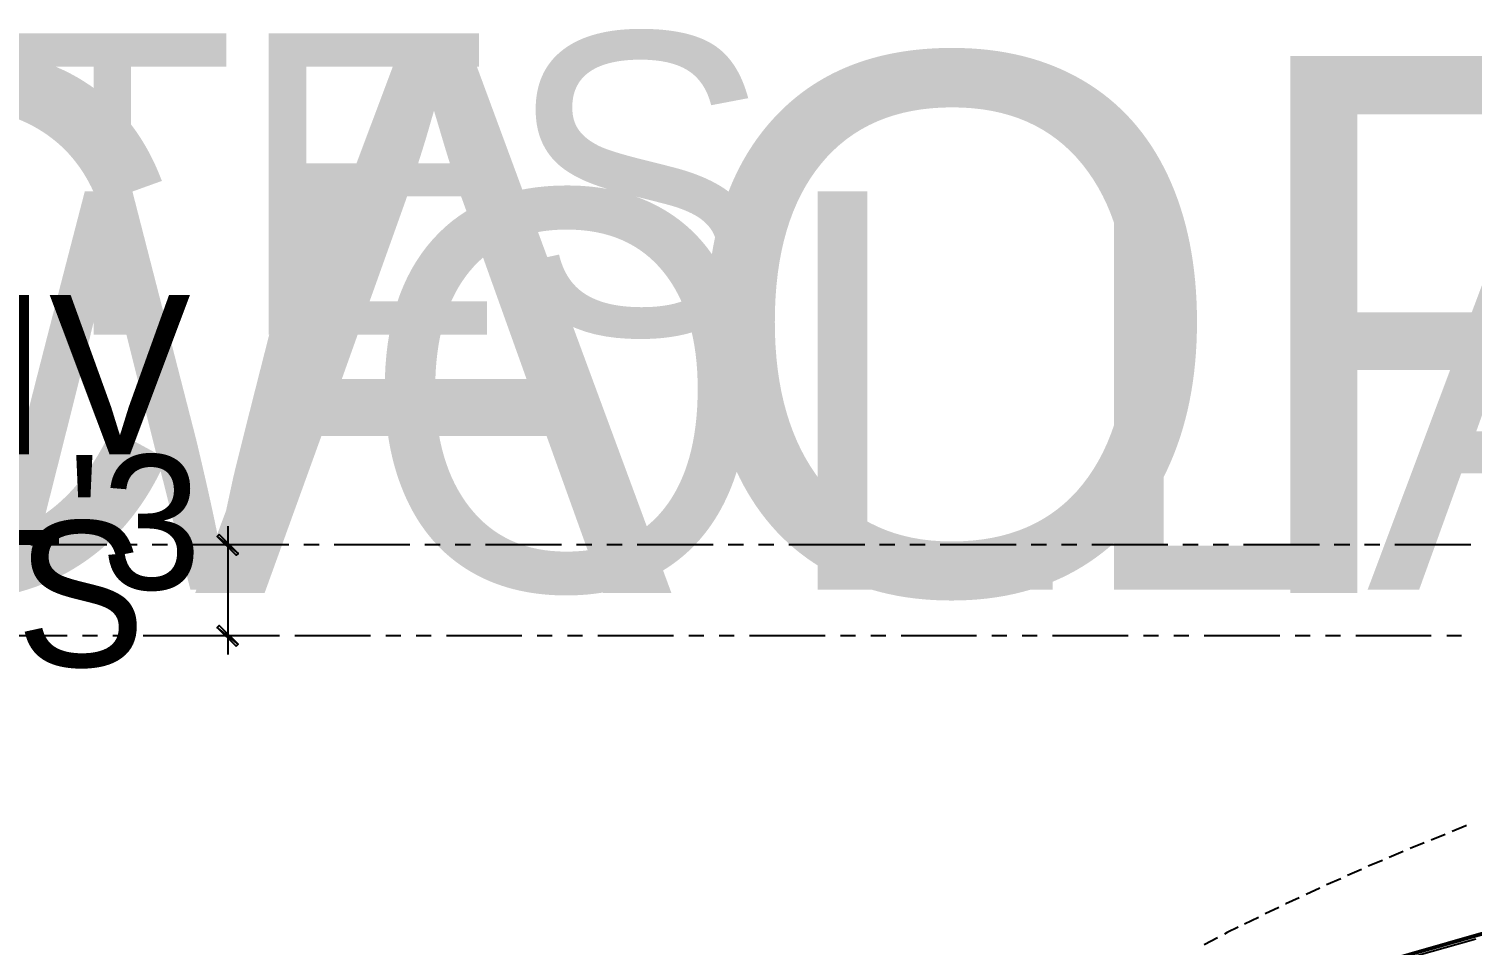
# Model space of a CAD drawing. Header units: feet. Extents: x -84 to 198, y -22 to 181.
# Drawn here: x 11.71 to 59.32, y 150.06 to 180.29 of the extents above; entities that cross this region are included whole.
import ezdxf
from ezdxf.enums import TextEntityAlignment as Align

# ---------------------------------------------------------------- set-up
doc = ezdxf.new("R2010")
doc.units = ezdxf.units.FT
for name, color, linetype in [('A-AREA-UNIDAD', 30, 'CONTINUOUS'), ('A-LINEA', 7, 'CONTINUOUS'), ('A-LINEA-FINA', 9, 'CONTINUOUS'), ('A-TEXTO-PDF', 3, 'CONTINUOUS')]:
    doc.layers.add(name, color=color, linetype=linetype)

msp = doc.modelspace()

# ---------------------------------------------------------------- linework, layer by layer
at = {"layer": 'A-AREA-UNIDAD'}
msp.add_lwpolyline([(59.44, 150.2578), (56.48, 149.4222)], dxfattribs=at)
at = {"layer": 'A-LINEA'}
for p, q in [((14.28, 163.2578), (11.7733, 163.2578)), ((15.28, 163.2578), (14.7733, 163.2578)), ((16.28, 163.2578), (15.7733, 163.2578)), ((19.28, 163.2578), (16.7733, 163.2578)), ((19.8133, 163.2578), (17.0267, 163.2578)), ((20.28, 163.2578), (19.7733, 163.2578)), ((21.28, 163.2578), (20.7733, 163.2578)), ((24.28, 163.2578), (21.7733, 163.2578)), ((25.28, 163.2578), (24.7733, 163.2578)), ((26.28, 163.2578), (25.7733, 163.2578)), ((29.28, 163.2578), (26.7733, 163.2578)), ((30.28, 163.2578), (29.7733, 163.2578)), ((31.28, 163.2578), (30.7733, 163.2578)), ((34.28, 163.2578), (31.7733, 163.2578)), ((35.28, 163.2578), (34.7733, 163.2578)), ((36.28, 163.2578), (35.7733, 163.2578)), ((39.28, 163.2578), (36.7733, 163.2578)), ((40.28, 163.2578), (39.7733, 163.2578)), ((41.28, 163.2578), (40.7733, 163.2578)), ((44.28, 163.2578), (41.7733, 163.2578)), ((45.28, 163.2578), (44.7733, 163.2578)), ((46.28, 163.2578), (45.7733, 163.2578)), ((49.28, 163.2578), (46.7733, 163.2578)), ((50.28, 163.2578), (49.7733, 163.2578)), ((51.28, 163.2578), (50.7733, 163.2578)), ((54.28, 163.2578), (51.7733, 163.2578)), ((55.28, 163.2578), (54.7733, 163.2578)), ((56.28, 163.2578), (55.7733, 163.2578)), ((59.28, 163.2578), (56.7733, 163.2578)), ((12.9733, 160.2578), (10.48, 160.2578)), ((13.9733, 160.2578), (13.48, 160.2578)), ((14.9733, 160.2578), (14.48, 160.2578)), ((17.9733, 160.2578), (15.48, 160.2578)), ((19.8133, 160.2578), (17.0267, 160.2578)), ((18.9733, 160.2578), (18.48, 160.2578)), ((19.9733, 160.2578), (19.48, 160.2578)), ((22.9733, 160.2578), (20.48, 160.2578)), ((23.9733, 160.2578), (23.48, 160.2578)), ((24.9733, 160.2578), (24.48, 160.2578)), ((27.9733, 160.2578), (25.48, 160.2578)), ((28.9733, 160.2578), (28.48, 160.2578)), ((29.9733, 160.2578), (29.48, 160.2578)), ((32.9733, 160.2578), (30.48, 160.2578)), ((33.9733, 160.2578), (33.48, 160.2578)), ((34.9733, 160.2578), (34.48, 160.2578)), ((37.9733, 160.2578), (35.48, 160.2578)), ((38.9733, 160.2578), (38.48, 160.2578)), ((39.9733, 160.2578), (39.48, 160.2578)), ((42.9733, 160.2578), (40.48, 160.2578)), ((43.9733, 160.2578), (43.48, 160.2578)), ((44.9733, 160.2578), (44.48, 160.2578)), ((47.9733, 160.2578), (45.48, 160.2578)), ((48.9733, 160.2578), (48.48, 160.2578)), ((49.9733, 160.2578), (49.48, 160.2578)), ((52.9733, 160.2578), (50.48, 160.2578)), ((53.9733, 160.2578), (53.48, 160.2578)), ((54.9733, 160.2578), (54.48, 160.2578)), ((57.9733, 160.2578), (55.48, 160.2578)), ((58.9733, 160.2578), (58.48, 160.2578)), ((57.7333, 153.4311), (57.28, 153.2444)), ((58.4267, 153.7111), (57.9733, 153.5244)), ((56.36, 152.8444), (55.8933, 152.6578)), ((57.04, 153.1511), (56.5867, 152.9511)), ((55.6667, 152.5511), (55.2133, 152.3511)), ((54.2933, 151.9378), (53.84, 151.7244)), ((54.9867, 152.2444), (54.52, 152.0444)), ((52.2667, 150.9644), (51.8133, 150.7511)), ((52.9467, 151.2978), (52.4933, 151.0844)), ((50.92, 150.2978), (50.48, 150.0711))]:
    msp.add_line(p, q, dxfattribs=at)
for points in [[(18.2667, 163.8844), (18.2667, 163.2578), (18.2667, 160.2578), (18.2667, 159.6444)], [(59.1333, 153.9911), (59.1067, 153.9911), (58.6667, 153.8044)], [(53.6133, 151.6178), (53.1733, 151.4178), (53.16, 151.4178)], [(51.6, 150.6444), (51.24, 150.4711), (51.1467, 150.4178)], [(59.7733, 150.4978), (55.9733, 149.4044), (55.9867, 149.3911), (59.7733, 150.4711), (59.7733, 150.4844), (59.7733, 150.4978)], [(59.7733, 150.4711), (55.9867, 149.3911), (55.9867, 149.3778), (55.9867, 149.3644), (59.7867, 150.4444), (59.7867, 150.4578), (59.7733, 150.4711)]]:
    msp.add_lwpolyline(points, dxfattribs=at)
at = {"layer": 'A-LINEA-FINA'}
for points in [[(17.9867, 163.6044), (17.92, 163.5378), (18.6133, 162.9778), (17.9867, 163.6044)], [(17.92, 163.5378), (18.6133, 162.9778), (18.5467, 162.9244), (17.92, 163.5378), (17.92, 163.5378)], [(18.6133, 159.9911), (17.92, 160.5378), (17.9867, 160.6044), (18.6133, 159.9911), (18.6133, 159.9911)], [(18.5467, 159.9244), (18.6133, 159.9911), (17.92, 160.5378), (18.5467, 159.9244)]]:
    msp.add_lwpolyline(points, dxfattribs=at)

# ---------------------------------------------------------------- texts
at = {"layer": 'A-TEXTO-PDF'}
for s, height, p in [('KCABTES', 9.944, (5.2265, 170.193)), ('TNEMHCAORCNE', 17.716, (17.1598, 161.6769)), ('ELBAWOLLA', 13.144, (14.3198, 161.7794)), ('WEIV', 5.259, (8.0665, 166.2495)), ('"0-\'3', 4.438, (11.4932, 161.7917)), ('EDIS', 4.802, (8.0665, 159.246))]:
    msp.add_text(s, height=height, dxfattribs=at).set_placement(p, align=Align.CENTER)

doc.saveas('drawing.dxf')
